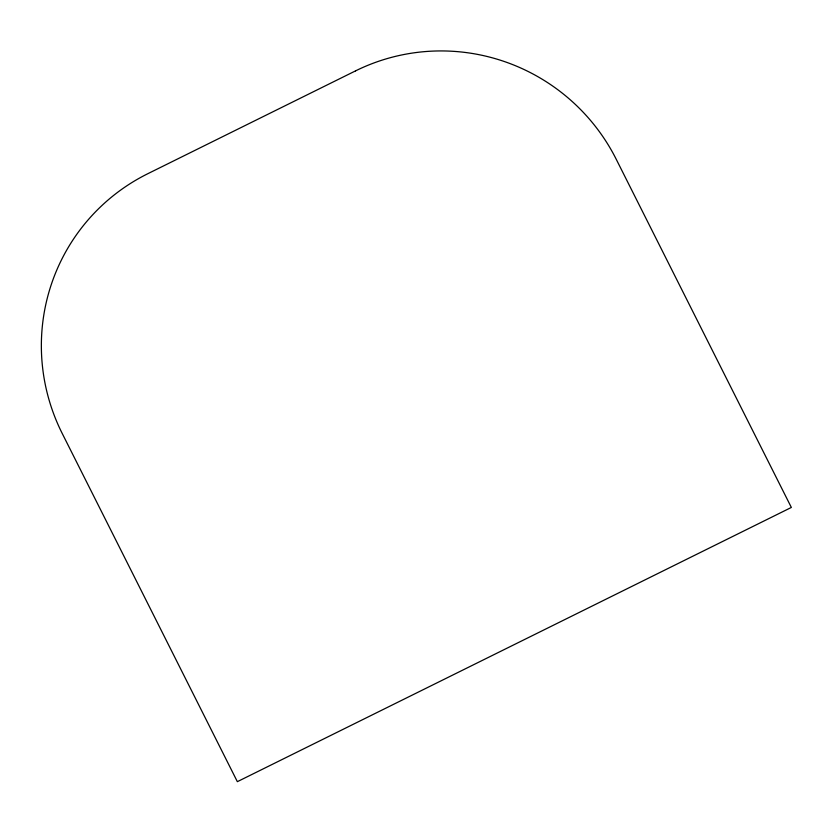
<?xml version="1.0" encoding="UTF-8"?>
<svg xmlns="http://www.w3.org/2000/svg" width="833" height="833" viewBox="0 0 833 833"><rect width="100%" height="100%" fill="white"/><g stroke="black" fill="none" stroke-linecap="round" stroke-linejoin="round"><path stroke-width="1.25" d="M355.556 70.878L147.805 173.712A195.068 192.975 45.4 0 0 62.236 433.493L237.353 781.666L791.35 507.443L616.233 159.27A195.068 192.975 45.4 0 0 355.556 70.878"/></g></svg>
